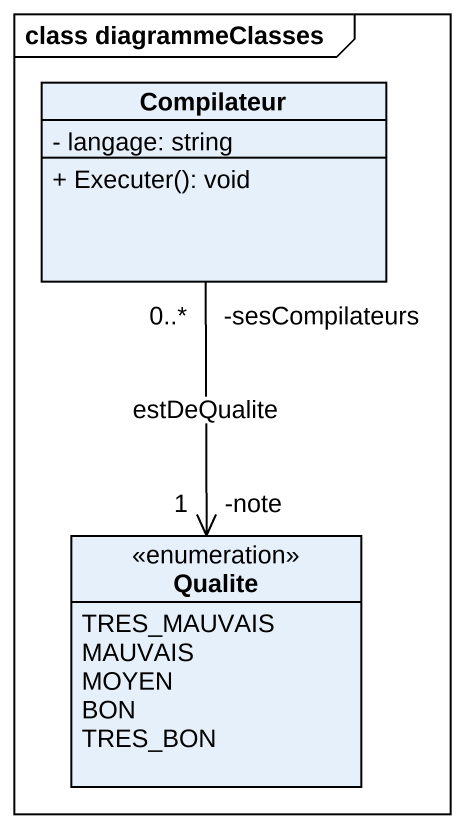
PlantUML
@startuml
mainframe class diagrammeClasses
hide circle
hide empty members
skinparam classAttributeIconSize 0
class Compilateur {
  - langage: string
  + Executer(): void
}
enum Qualite {
  TRES_MAUVAIS
  MAUVAIS
  MOYEN
  BON
  TRES_BON
}
Compilateur "-sesCompilateurs\n0..*" --> "-note\n1" Qualite : estDeQualite
@enduml
